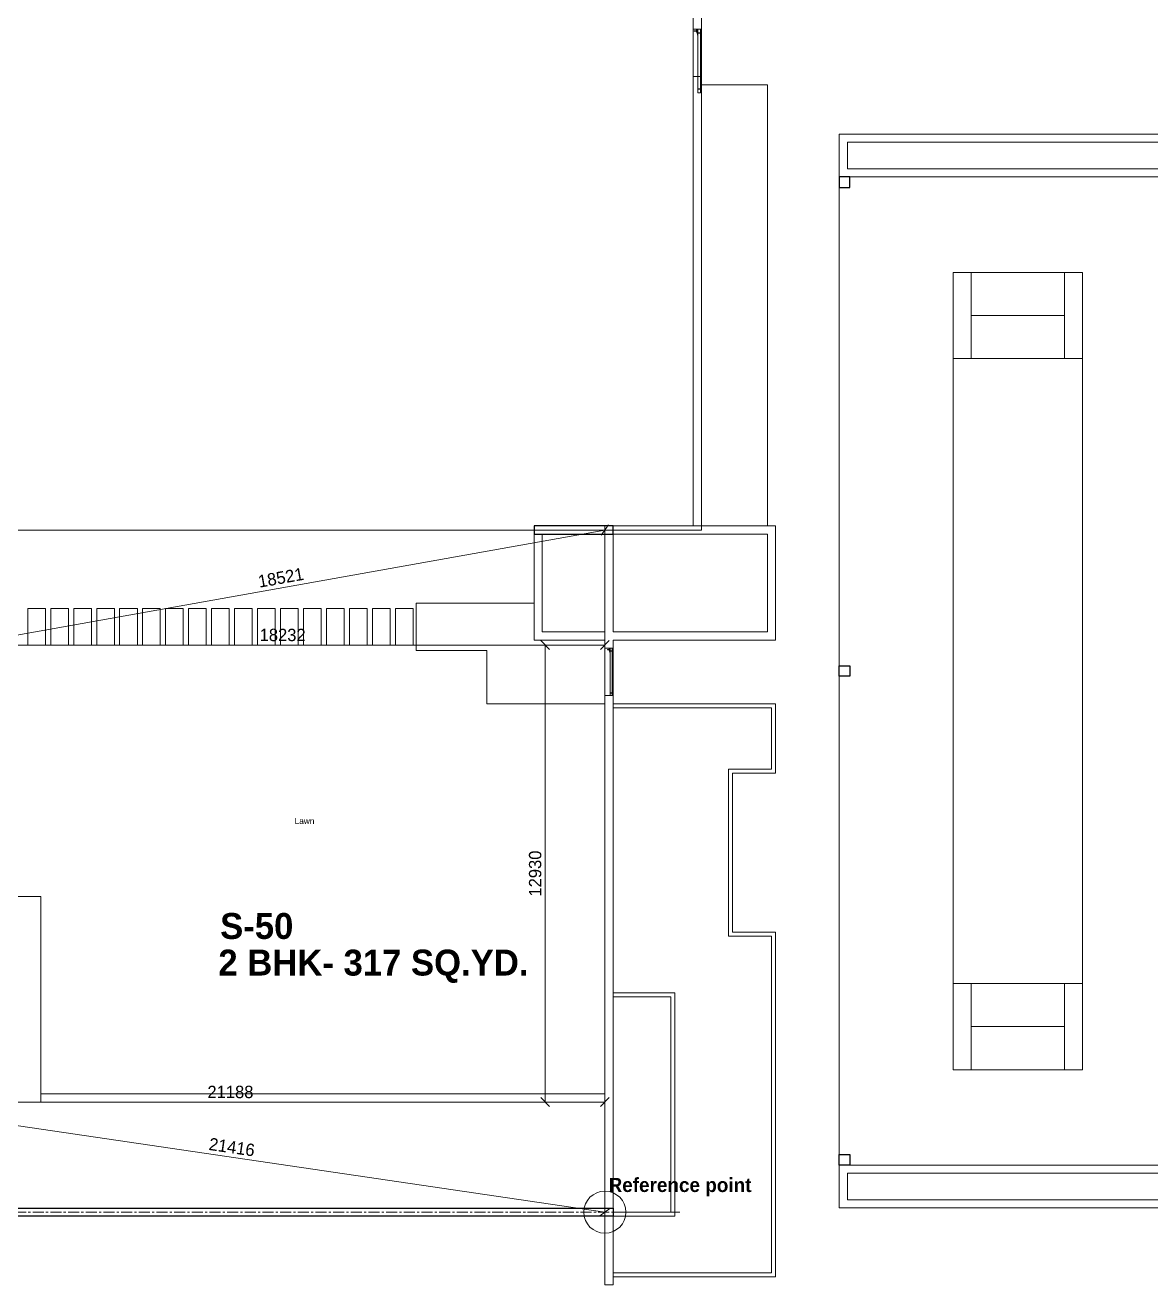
# Model space of a CAD drawing. Header units: metres. Extents: x 5205117 to 5948571, y 646915 to 1143748.
# Drawn here: x 5636055 to 5667906, y 788981 to 824511 of the extents above; entities that cross this region are included whole.
import ezdxf

# ---------------------------------------------------------------- set-up
doc = ezdxf.new("R2010")
doc.units = ezdxf.units.M
doc.header["$MEASUREMENT"] = 0
doc.header["$PDMODE"] = 35
doc.header["$PDSIZE"] = 10
for name, pattern in [('CENTER', [2, 1.25, -0.25, 0.25, -0.25]), ('DASHED', [0.75, 0.5, -0.25]), ('DOT2', [0.125, 0, -0.125])]:
    doc.linetypes.add(name, pattern=pattern)
doc.layers.get('0').update_dxf_attribs({"color": 1, "linetype": 'DASHED', "lineweight": 30})
for name, color, linetype, lineweight in [('A -Text-2', 203, 'Continuous', 0), ('A-Center line', 1, 'CENTER', 9), ('A-Door', 3, 'Continuous', 15), ('A-Elevation 1', 4, 'Continuous', 13), ('A-Elevation 2', 163, 'Continuous', 9), ('A-Elevation 3', 251, 'Continuous', 5), ('A-R.C.C.', 190, 'Continuous', 30), ('dim start point', 10, 'Continuous', 0), ('PLOT', 7, 'Continuous', 5), ('plot 5', 7, 'Continuous', 30), ('road', 7, 'Continuous', 9)]:
    doc.layers.add(name, color=color, linetype=linetype, lineweight=lineweight)
doc.layers.add('A-GF', color=8, linetype='Continuous', lineweight=0, transparency=0.5)
doc.styles.add('CENTURY GOTHIC', font='GOTHIC.TTF')
doc.styles.get("Standard").update_dxf_attribs({"font": 'GOTHIC.TTF'})
doc.dimstyles.get("Standard").update_dxf_attribs({"dimtxt": 2, "dimasz": 1, "dimexe": 0, "dimexo": 0, "dimgap": 0.1, "dimtad": 1, "dimdsep": 46, "dimtxsty": 'Standard', "dimblk": 'OBLIQUE', "dimcen": 0.1, "dimclrd": 256, "dimclre": 256, "dimclrt": 256, "dimadec": 0, "dimazin": 0, "dimtfac": 1, "dimtofl": 0, "dimtmove": 1, "dimatfit": 2, "dimldrblk": 'OPEN90', "dimfxl": 1, "dimtolj": 1, "dimtzin": 0, "dimlwd": -1, "dimlwe": -1, "dimarcsym": 0})

# ---------------------------------------------------------------- blocks, each defined once
blk = doc.blocks.new('A$C7DF671ED')
at = {"layer": 'A-Door'}
for p, q in [((0, 1800), (74, 1800)), ((0, 1738), (0, 1800)), ((74, 1700), (74, 1800)), ((-8, 1699), (-9, 1698)), ((-9, 1698), (-9, 1697)), ((-9, 1697), (-9, 1696)), ((-9, 1696), (-9, 1695)), ((-9, 1695), (-9, 1693)), ((-9, 1693), (-8, 1693)), ((-7, 1700), (-8, 1699)), ((-7, 1698), (-8, 1698)), ((-8, 1698), (-8, 1698)), ((-8, 1698), (-8, 1697)), ((-8, 1697), (-8, 1697)), ((-8, 1697), (-8, 1697)), ((-8, 1697), (-8, 1697)), ((-8, 1697), (-8, 1696)), ((-8, 1696), (-8, 1696)), ((-8, 1696), (-8, 1695)), ((-8, 1696), (-8, 1696)), ((-8, 1696), (-8, 1696)), ((-8, 1696), (-8, 1696)), ((-8, 1695), (-8, 1695)), ((-8, 1695), (-8, 1695)), ((-8, 1695), (-8, 1695)), ((-8, 1695), (-8, 1694)), ((-8, 1694), (-8, 1694)), ((-8, 1694), (-8, 1694)), ((-7, 1694), (-8, 1694)), ((-8, 1693), (-7, 1692)), ((-6, 1700), (-7, 1700)), ((-6, 1699), (-7, 1699)), ((-7, 1699), (-7, 1698)), ((-7, 1698), (-7, 1698)), ((-7, 1698), (-7, 1698)), ((-7, 1698), (-7, 1698)), ((-7, 1698), (-7, 1698)), ((-7, 1694), (-7, 1693)), ((-7, 1694), (-7, 1694)), ((-7, 1693), (-7, 1693)), ((-7, 1693), (-7, 1693)), ((-7, 1693), (-7, 1693)), ((-7, 1693), (-7, 1693)), ((-7, 1693), (-6, 1693)), ((-7, 1692), (-6, 1691)), ((-5, 1700), (-6, 1700)), ((-6, 1699), (-6, 1699)), ((-5, 1699), (-6, 1699)), ((-6, 1699), (-6, 1699)), ((-6, 1699), (-6, 1699)), ((-6, 1699), (-6, 1699)), ((-6, 1693), (-6, 1692)), ((-6, 1693), (-6, 1693)), ((-6, 1693), (-6, 1693)), ((-6, 1693), (-6, 1693)), ((-6, 1692), (-5, 1692)), ((-6, 1691), (-5, 1691)), ((-5, 1738), (0, 1738)), ((-5, 1738), (-5, 1733)), ((-5, 1733), (0, 1733)), ((-5, 1733), (-5, 1723)), ((-5, 1723), (0, 1723)), ((-5, 1723), (-5, 1718)), ((-5, 1718), (0, 1718)), ((-5, 1709), (-5, 1718)), ((-5, 1709), (0, 1709)), ((-5, 1709), (-5, 1700)), ((-5, 1700), (0, 1700)), ((-3, 1700), (-5, 1700)), ((-4, 1699), (-5, 1699)), ((-5, 1699), (-5, 1699)), ((-5, 1699), (-5, 1699)), ((-5, 1699), (-5, 1699)), ((-5, 1692), (-5, 1692)), ((-5, 1692), (-5, 1692)), ((-5, 1692), (-5, 1692)), ((-5, 1692), (-4, 1692)), ((-5, 1691), (-3, 1691)), ((-5, 1691), (-5, 1683)), ((0, 1691), (-5, 1691)), ((0, 1683), (-5, 1683)), ((-5, 1683), (-5, 1674)), ((0, 1674), (-5, 1674)), ((-5, 1674), (-5, 1668)), ((0, 1668), (-5, 1668)), ((-5, 1668), (-5, 1659)), ((0, 1659), (-5, 1659)), ((-5, 1659), (-5, 1654)), ((0, 1654), (-5, 1654)), ((-4, 1699), (-4, 1699)), ((-4, 1699), (-4, 1699)), ((-4, 1699), (-4, 1699)), ((-3, 1699), (-4, 1699)), ((-4, 1699), (-4, 1699)), ((-4, 1692), (-3, 1693)), ((-4, 1692), (-4, 1692)), ((-4, 1692), (-4, 1692)), ((-4, 1692), (-4, 1692)), ((-2, 1700), (-3, 1700)), ((-3, 1699), (-3, 1699)), ((-3, 1699), (-3, 1699)), ((-2, 1698), (-3, 1699)), ((-3, 1699), (-3, 1699)), ((-3, 1699), (-3, 1699)), ((-3, 1693), (-3, 1693)), ((-3, 1693), (-3, 1693)), ((-3, 1693), (-3, 1693)), ((-3, 1693), (-3, 1693)), ((-3, 1693), (-2, 1693)), ((-3, 1691), (-2, 1692)), ((-1, 1699), (-2, 1700)), ((-2, 1697), (-2, 1698)), ((-2, 1698), (-2, 1698)), ((-2, 1698), (-2, 1698)), ((-2, 1698), (-2, 1698)), ((-2, 1698), (-2, 1698)), ((-2, 1698), (-2, 1698)), ((-1, 1697), (-2, 1697)), ((-2, 1694), (-1, 1695)), ((-2, 1693), (-2, 1694)), ((-2, 1694), (-2, 1694)), ((-2, 1694), (-2, 1694)), ((-2, 1694), (-2, 1694)), ((-2, 1694), (-2, 1694)), ((-2, 1692), (-1, 1693)), ((-2, 1693), (-2, 1693)), ((-2, 1693), (-2, 1693)), ((-1, 1698), (-1, 1699)), ((0, 1697), (-1, 1698)), ((-1, 1696), (-1, 1697)), ((-1, 1697), (-1, 1697)), ((-1, 1697), (-1, 1697)), ((-1, 1697), (-1, 1697)), ((-1, 1696), (-1, 1696)), ((-1, 1696), (-1, 1696)), ((-1, 1695), (-1, 1696)), ((-1, 1696), (-1, 1696)), ((-1, 1693), (0, 1695)), ((-1, 1695), (-1, 1695)), ((-1, 1695), (-1, 1695)), ((-1, 1695), (-1, 1695)), ((-1, 1695), (-1, 1695)), ((-1, 1693), (-1, 1693)), ((0, 1738), (0, 1733)), ((0, 1723), (0, 1733)), ((0, 1718), (0, 1723)), ((0, 1709), (0, 1718)), ((0, 1700), (0, 1709)), ((74, 1700), (0, 1700)), ((0, 1696), (0, 1700)), ((0, 1696), (0, 1697)), ((0, 1695), (0, 1696)), ((0, 1693), (0, 1696)), ((0, 1691), (0, 1693)), ((0, 1691), (74, 1691)), ((0, 1683), (0, 1691)), ((0, 1683), (0, 1674)), ((0, 1668), (0, 1674)), ((0, 1659), (0, 1668)), ((0, 1654), (0, 1659)), ((0, 1654), (0, 109)), ((74, 1691), (74, 165)), ((0, 109), (74, 109)), ((0, 0), (0, 100)), ((0, 100), (74, 100)), ((74, 0), (0, 0)), ((81, 165), (74, 165)), ((74, 165), (74, 156)), ((81, 156), (74, 156)), ((74, 118), (74, 156)), ((74, 118), (75, 118)), ((74, 118), (74, 118)), ((74, 118), (74, 118)), ((74, 118), (74, 118)), ((74, 118), (74, 118)), ((74, 118), (74, 118)), ((75, 118), (74, 118)), ((74, 118), (74, 112)), ((81, 112), (74, 112)), ((74, 109), (74, 112)), ((78, 102), (74, 109)), ((74, 109), (74, 109)), ((74, 109), (74, 109)), ((74, 67), (74, 100)), ((74, 67), (79, 67)), ((74, 39), (74, 67)), ((74, 0), (74, 39)), ((74, 39), (79, 39)), ((81, 118), (75, 118)), ((81, 95), (78, 102)), ((82, 113), (79, 118)), ((79, 67), (79, 60)), ((79, 60), (91, 60)), ((79, 48), (79, 56)), ((92, 56), (79, 56)), ((79, 55), (79, 55)), ((79, 55), (79, 55)), ((79, 51), (79, 55)), ((79, 51), (79, 55)), ((79, 55), (79, 55)), ((81, 55), (79, 55)), ((79, 51), (79, 51)), ((79, 51), (79, 51)), ((79, 51), (79, 51)), ((79, 51), (80, 51)), ((93, 48), (79, 48)), ((79, 39), (79, 45)), ((79, 45), (93, 45)), ((80, 51), (81, 51)), ((80, 51), (80, 51)), ((80, 51), (80, 51)), ((81, 165), (81, 156)), ((81, 156), (81, 123)), ((86, 125), (81, 123)), ((81, 123), (81, 118)), ((81, 112), (81, 118)), ((84, 88), (81, 95)), ((81, 55), (82, 55)), ((81, 55), (81, 55)), ((81, 51), (82, 51)), ((81, 51), (81, 51)), ((81, 51), (81, 51)), ((86, 106), (82, 113)), ((82, 55), (83, 55)), ((82, 55), (82, 55)), ((82, 51), (82, 51)), ((82, 51), (83, 51)), ((83, 55), (84, 55)), ((83, 51), (84, 51)), ((87, 81), (84, 88)), ((84, 55), (86, 55)), ((84, 55), (84, 55)), ((84, 51), (86, 51)), ((84, 51), (84, 51)), ((90, 118), (86, 125)), ((89, 99), (86, 106)), ((86, 55), (87, 55)), ((86, 55), (86, 55)), ((86, 51), (86, 51)), ((86, 51), (87, 51)), ((89, 73), (87, 81)), ((87, 55), (88, 55)), ((87, 51), (88, 51)), ((88, 55), (89, 55)), ((88, 55), (88, 55)), ((88, 51), (89, 51)), ((88, 51), (88, 51)), ((92, 91), (89, 99)), ((90, 66), (89, 73)), ((89, 55), (89, 51)), ((89, 55), (90, 55)), ((89, 51), (90, 51)), ((89, 12), (90, 17)), ((89, 12), (90, 8)), ((94, 110), (90, 118)), ((91, 60), (90, 66)), ((90, 55), (91, 55)), ((90, 55), (90, 55)), ((90, 55), (90, 55)), ((91, 51), (90, 51)), ((90, 51), (90, 51)), ((90, 51), (90, 51)), ((90, 17), (92, 20)), ((92, 5), (90, 8)), ((91, 60), (110, 60)), ((91, 55), (91, 55)), ((92, 55), (91, 55)), ((92, 51), (91, 51)), ((91, 51), (91, 51)), ((95, 83), (92, 91)), ((92, 56), (93, 56)), ((92, 55), (92, 56)), ((92, 55), (92, 55)), ((94, 55), (92, 55)), ((92, 55), (92, 55)), ((93, 51), (92, 55)), ((92, 51), (92, 51)), ((93, 51), (92, 51)), ((92, 20), (94, 22)), ((95, 2), (92, 5)), ((93, 56), (94, 56)), ((93, 50), (93, 51)), ((94, 51), (93, 51)), ((93, 48), (93, 50)), ((93, 48), (111, 48)), ((93, 43), (93, 45)), ((93, 45), (112, 45)), ((94, 35), (93, 43)), ((98, 102), (94, 110)), ((94, 56), (95, 56)), ((94, 51), (94, 55)), ((95, 55), (94, 55)), ((94, 55), (94, 55)), ((94, 55), (94, 55)), ((94, 55), (94, 55)), ((95, 51), (94, 51)), ((94, 51), (94, 51)), ((94, 51), (94, 51)), ((94, 51), (94, 51)), ((94, 22), (94, 35)), ((94, 22), (95, 23)), ((94, 17), (94, 22)), ((112, 17), (94, 17)), ((97, 75), (95, 83)), ((95, 56), (96, 56)), ((97, 55), (95, 55)), ((97, 51), (95, 51)), ((95, 23), (98, 25)), ((98, 0), (95, 2)), ((96, 56), (96, 56)), ((96, 56), (96, 56)), ((96, 56), (96, 56)), ((97, 56), (96, 56)), ((99, 68), (97, 75)), ((97, 56), (99, 56)), ((97, 55), (97, 55)), ((98, 55), (97, 55)), ((97, 55), (97, 55)), ((97, 51), (97, 51)), ((98, 51), (97, 51)), ((97, 51), (97, 51)), ((101, 94), (98, 102)), ((98, 55), (98, 55)), ((99, 55), (98, 55)), ((98, 51), (98, 51)), ((98, 51), (99, 51)), ((103, 26), (98, 25)), ((101, 60), (99, 68)), ((99, 56), (99, 56)), ((102, 56), (99, 56)), ((100, 55), (99, 55)), ((99, 51), (100, 51)), ((100, 55), (100, 51)), ((100, 55), (100, 55)), ((100, 55), (100, 55)), ((100, 55), (100, 55)), ((100, 55), (100, 55)), ((100, 55), (111, 55)), ((100, 51), (100, 51)), ((100, 51), (100, 51)), ((100, 51), (100, 51)), ((100, 51), (100, 51)), ((111, 51), (100, 51)), ((104, 86), (101, 94)), ((102, 51), (101, 56)), ((102, 56), (103, 56)), ((102, 48), (102, 51)), ((102, 43), (102, 45)), ((103, 35), (102, 43)), ((103, 56), (111, 56)), ((103, 35), (103, 17)), ((107, 25), (103, 26)), ((107, 78), (104, 86)), ((109, 69), (107, 78)), ((111, 23), (107, 25)), ((107, 0), (111, 2)), ((110, 61), (109, 69)), ((110, 60), (110, 61)), ((110, 60), (163, 60)), ((111, 55), (111, 56)), ((111, 56), (163, 56)), ((113, 55), (111, 55)), ((111, 55), (111, 55)), ((111, 52), (111, 55)), ((111, 51), (111, 52)), ((113, 51), (111, 51)), ((111, 51), (111, 51)), ((111, 48), (111, 51)), ((111, 48), (163, 48)), ((112, 22), (111, 23)), ((111, 2), (114, 5)), ((112, 44), (112, 45)), ((112, 45), (163, 45)), ((112, 35), (112, 44)), ((112, 22), (112, 35)), ((114, 20), (112, 22)), ((112, 21), (112, 22)), ((112, 17), (112, 19)), ((115, 55), (113, 55)), ((115, 51), (113, 51)), ((115, 17), (114, 20)), ((114, 5), (115, 8)), ((115, 55), (115, 55)), ((115, 55), (115, 51)), ((115, 55), (115, 55)), ((115, 55), (115, 55)), ((115, 55), (115, 55)), ((116, 55), (115, 55)), ((115, 51), (115, 51)), ((116, 51), (115, 51)), ((115, 51), (115, 51)), ((115, 51), (115, 51)), ((115, 51), (115, 51)), ((115, 17), (116, 12)), ((115, 8), (116, 12)), ((116, 55), (116, 55)), ((116, 55), (116, 51)), ((116, 55), (116, 55)), ((116, 55), (116, 55)), ((117, 55), (116, 55)), ((116, 51), (116, 51)), ((116, 51), (116, 51)), ((116, 51), (116, 51)), ((117, 51), (116, 51)), ((141, 55), (117, 55)), ((117, 51), (149, 51)), ((141, 55), (141, 55)), ((149, 55), (141, 55)), ((149, 55), (149, 51)), ((153, 55), (149, 55)), ((157, 51), (149, 51)), ((153, 55), (153, 55)), ((157, 55), (153, 55)), ((157, 51), (157, 55)), ((157, 55), (163, 55)), ((157, 51), (163, 51)), ((163, 60), (163, 60)), ((163, 60), (164, 60)), ((163, 60), (163, 60)), ((163, 56), (163, 55)), ((163, 55), (163, 51)), ((163, 55), (166, 55)), ((163, 51), (163, 48)), ((163, 51), (166, 51)), ((163, 45), (163, 45)), ((163, 45), (163, 45)), ((163, 45), (164, 45)), ((164, 60), (164, 59)), ((164, 59), (165, 59)), ((164, 59), (164, 59)), ((164, 45), (165, 46)), ((164, 45), (164, 45)), ((164, 45), (164, 45)), ((165, 59), (165, 59)), ((165, 59), (165, 58)), ((165, 58), (165, 58)), ((165, 58), (165, 58)), ((165, 58), (166, 57)), ((165, 47), (166, 47)), ((165, 46), (165, 47)), ((165, 47), (165, 47)), ((165, 46), (165, 46)), ((165, 46), (165, 46)), ((166, 57), (166, 57)), ((166, 57), (166, 55)), ((166, 55), (166, 51)), ((166, 55), (167, 55)), ((166, 51), (166, 48)), ((166, 51), (167, 51)), ((166, 48), (166, 47)), ((167, 55), (167, 55)), ((167, 55), (167, 51)), ((167, 55), (167, 55)), ((167, 55), (167, 55)), ((171, 55), (167, 55)), ((167, 51), (167, 51)), ((167, 51), (167, 51)), ((167, 51), (167, 51)), ((167, 51), (176, 51)), ((172, 55), (171, 55)), ((172, 55), (173, 55)), ((173, 55), (173, 55)), ((175, 55), (173, 55)), ((176, 55), (175, 55)), ((175, 55), (175, 55)), ((176, 55), (176, 51)), ((178, 55), (176, 55)), ((176, 55), (176, 55)), ((178, 51), (176, 51)), ((178, 55), (179, 55)), ((179, 51), (178, 51)), ((179, 55), (180, 55)), ((180, 51), (179, 51)), ((180, 55), (180, 55)), ((180, 55), (180, 55)), ((180, 55), (181, 55)), ((180, 51), (180, 51)), ((180, 51), (180, 51)), ((181, 51), (180, 51)), ((181, 55), (181, 55)), ((181, 51), (181, 55)), ((181, 51), (181, 51)), ((98, 0), (103, -1)), ((107, 0), (103, -1))]:
    blk.add_line(p, q, dxfattribs=at)
blk = doc.blocks.new('A$Cb086acb0')
at = {"layer": 'A-Elevation 2', "ltscale": 5}
for p, q in [((-3660, 22560), (-3660, 0)), ((0, 22560), (-3660, 22560)), ((-3150, 20120), (-3150, 22560)), ((-510, 20120), (-510, 22560)), ((0, 22560), (0, 0)), ((-510, 21340), (-3150, 21340)), ((0, 20120), (-3660, 20120)), ((0, 2440), (-3660, 2440)), ((-3150, 0), (-3150, 2440)), ((-510, 0), (-510, 2440)), ((-510, 1220), (-3150, 1220)), ((0, 0), (-3660, 0))]:
    blk.add_line(p, q, dxfattribs=at)
blk = doc.blocks.new('A$C25B54C7F')
at = {"layer": 'A-Elevation 1', "ltscale": 5}
blk.add_line((161399, 19318), (161399, 19088), dxfattribs=at)
for points in [[(156599, 21588), (139924, 21588), (139924, 21818), (156599, 21818)], [(194769, 19088), (175454, 19088), (175454, 19318), (194769, 19318)]]:
    blk.add_lwpolyline(points, close=True, dxfattribs=at)
at = {"layer": 'A-Elevation 1', "ltscale": 5, "flags": 128}
blk.add_lwpolyline([(161399, 21818), (161399, 19318), (174114, 19318), (174114, 19088), (161399, 19088), (161399, 16988), (158169, 16988), (158169, 21588), (157939, 21588), (157939, 21818), (158169, 21818)], close=True, dxfattribs=at)
blk.add_lwpolyline([(161169, 21588), (158399, 21588), (158399, 17218), (161169, 17218), (161169, 21588)], dxfattribs=at)
at = {"layer": 'A-Elevation 2'}
for p, q in [((141869, 21818), (141869, 30747)), ((142099, 21818), (142099, 30747)), ((161169, 21818), (161169, 23819)), ((161399, 23819), (161399, 21818))]:
    blk.add_line(p, q, dxfattribs=at)
at = {"layer": 'A-Elevation 2', "ltscale": 5, "flags": 128}
for points in [[(156369, 21588), (156369, 16988), (154404, 16988), (154404, 18203), (149904, 18203), (149904, 16988), (140154, 16988), (140154, 21588)], [(156254, 21588), (156254, 17103), (154519, 17103), (154519, 18318), (149789, 18318), (149789, 17103), (140269, 17103), (140269, 21588)], [(148189, 21588), (148189, 19838), (141869, 19838), (141869, 21588)], [(148074, 21588), (148074, 19953), (141984, 19953), (141984, 21588)]]:
    blk.add_lwpolyline(points, dxfattribs=at)
at = {"layer": 'A-Elevation 3'}
for p, q in [((156599, 21818), (157939, 21818)), ((156599, 21588), (157939, 21588))]:
    blk.add_line(p, q, dxfattribs=at)
at = {"layer": 'A-Elevation 3', "ltscale": 5}
blk.add_line((171274, 15188), (143314, 15188), dxfattribs=at)
at = {"layer": 'A-Elevation 3'}
for points in [[(174114, 19318), (175454, 19318)], [(174114, 19088), (175454, 19088)], [(172484, 4088), (172484, 15188), (171274, 15188), (171274, 5088), (143314, 5088), (143314, 15188), (142104, 15188), (142104, 4088)], [(172254, 4088), (172254, 14958), (171504, 14958), (171504, 4858), (143084, 4858), (143084, 14958), (142334, 14958), (142334, 4088)]]:
    blk.add_lwpolyline(points, dxfattribs=at)
at = {"layer": 'A-Elevation 3', "ltscale": 5}
blk.add_lwpolyline([(173884, 19088), (173884, 17218), (161399, 17218)], dxfattribs=at)
at = {"layer": 'A-R.C.C.', "ltscale": 5}
for points in [[(143314, 14888), (143314, 15188), (143614, 15188), (143614, 14888)], [(157144, 14888), (157144, 15188), (157444, 15188), (157444, 14888)], [(171274, 14888), (171274, 15188), (170974, 15188), (170974, 14888)]]:
    blk.add_lwpolyline(points, close=True, dxfattribs=at)
at = {"ltscale": 5, "xscale": -0.9999999999999997, "rotation": 270}
blk.add_blockref('A$Cb086acb0', (146014, 11968), dxfattribs=at)
at = {"layer": 'A-Door', "xscale": 0.7454238293009519, "yscale": 0.7454238293009519, "zscale": 0.7454238293009519, "rotation": 90}
blk.add_blockref('A$C7DF671ED', (157939, 21613), dxfattribs=at)
at = {"layer": 'A-Door', "rotation": 90}
blk.add_blockref('A$C7DF671ED', (175454, 19113), dxfattribs=at)
blk = doc.blocks.new('_Oblique')
at = {"color": 0, "linetype": 'ByBlock', "lineweight": -2}
blk.add_line((-0.5, -0.5), (0.5, 0.5), dxfattribs=at)
blk = doc.blocks.new('*D710')
at = {"layer": 'Defpoints', "color": 0, "ltscale": 5, "transparency": 16777216}
for p in [(5631270, 794040), (5631270, 794040), (5652458, 790925)]:
    blk.add_point(p, dxfattribs=at)
at = {"layer": 'dim start point', "color": 1, "ltscale": 5, "transparency": 16777216}
blk.add_line((5652458, 790925), (5631270, 794040), dxfattribs=at)
at = {"layer": 'dim start point', "color": 1, "ltscale": 5, "transparency": 16777216, "xscale": 250, "yscale": 250, "zscale": 250}
for p, rotation in [((5631270, 794040), 171.6364325559387), ((5652458, 790925), 351.6364325559387)]:
    blk.add_blockref('_Oblique', p, dxfattribs=dict(at, rotation=rotation))
at = {"layer": 'dim start point', "color": 1, "ltscale": 5, "transparency": 16777216, "insert": (5641905, 792764), "char_height": 350, "attachment_point": 5, "rotation": 351.6364}
blk.add_mtext('\\A1;21416', dxfattribs=at)
blk = doc.blocks.new('_Open90')
at = {"color": 0, "linetype": 'ByBlock', "lineweight": -2}
for p, q in [((0, 0), (-1, 0)), ((-0.5, 0.5), (0, 0)), ((0, 0), (-0.5, -0.5))]:
    blk.add_line(p, q, dxfattribs=at)
blk = doc.blocks.new('*D711')
at = {"layer": 'Defpoints', "color": 0, "ltscale": 5, "transparency": 16777216}
for p in [(5631270, 794155), (5652458, 794155), (5652458, 794040)]:
    blk.add_point(p, dxfattribs=at)
at = {"layer": 'dim start point', "linetype": 'DOT2', "ltscale": 5, "transparency": 16777216}
for p, q in [((5631270, 794155), (5631270, 794040)), ((5652458, 794155), (5652458, 794040))]:
    blk.add_line(p, q, dxfattribs=at)
at = {"layer": 'dim start point', "color": 1, "ltscale": 5, "transparency": 16777216}
blk.add_line((5631270, 794040), (5652458, 794040), dxfattribs=at)
at = {"layer": 'dim start point', "color": 1, "ltscale": 5, "transparency": 16777216, "xscale": 250, "yscale": 250, "zscale": 250, "rotation": 180}
blk.add_blockref('_Oblique', (5631270, 794040), dxfattribs=at)
at = {"layer": 'dim start point', "color": 1, "ltscale": 5, "transparency": 16777216, "xscale": 250, "yscale": 250, "zscale": 250}
blk.add_blockref('_Oblique', (5652458, 794040), dxfattribs=at)
at = {"layer": 'dim start point', "color": 1, "ltscale": 5, "transparency": 16777216, "insert": (5641864, 794324), "char_height": 350, "attachment_point": 5}
blk.add_mtext('\\A1;21188', dxfattribs=at)
blk = doc.blocks.new('*D716')
at = {"layer": 'Defpoints', "color": 0, "ltscale": 5, "transparency": 16777216}
for p in [(5652458, 810223), (5652458, 810223), (5634225, 806970)]:
    blk.add_point(p, dxfattribs=at)
at = {"layer": 'dim start point', "color": 1, "ltscale": 5, "transparency": 16777216}
blk.add_line((5634225, 806970), (5652458, 810223), dxfattribs=at)
at = {"layer": 'dim start point', "linetype": 'DOT2', "ltscale": 5, "transparency": 16777216}
for p, q in [((5652458, 810223), (5652458, 810223)), ((5634225, 806970), (5634225, 806970))]:
    blk.add_line(p, q, dxfattribs=at)
at = {"layer": 'dim start point', "color": 1, "ltscale": 5, "transparency": 16777216, "xscale": 250, "yscale": 250, "zscale": 250}
for p, rotation in [((5652458, 810223), 10.11566904998842), ((5634225, 806970), 190.1156690499884)]:
    blk.add_blockref('_Oblique', p, dxfattribs=dict(at, rotation=rotation))
at = {"layer": 'dim start point', "color": 1, "ltscale": 5, "transparency": 16777216, "insert": (5643292, 808876), "char_height": 350, "attachment_point": 5, "rotation": 10.1157}
blk.add_mtext('\\A1;18521', dxfattribs=at)
blk = doc.blocks.new('*D720')
at = {"layer": 'Defpoints', "color": 0, "ltscale": 5, "transparency": 16777216}
for p in [(5652457, 806970), (5634225, 806670), (5652457, 806670)]:
    blk.add_point(p, dxfattribs=at)
at = {"layer": 'dim start point', "linetype": 'DOT2', "ltscale": 5, "transparency": 16777216}
for p, q in [((5634225, 806670), (5634225, 806970)), ((5652457, 806670), (5652457, 806970))]:
    blk.add_line(p, q, dxfattribs=at)
at = {"layer": 'dim start point', "color": 1, "ltscale": 5, "transparency": 16777216}
blk.add_line((5634225, 806970), (5652457, 806970), dxfattribs=at)
at = {"layer": 'dim start point', "color": 1, "ltscale": 5, "transparency": 16777216, "xscale": 250, "yscale": 250, "zscale": 250, "rotation": 180}
blk.add_blockref('_Oblique', (5634225, 806970), dxfattribs=at)
at = {"layer": 'dim start point', "color": 1, "ltscale": 5, "transparency": 16777216, "xscale": 250, "yscale": 250, "zscale": 250}
blk.add_blockref('_Oblique', (5652457, 806970), dxfattribs=at)
at = {"layer": 'dim start point', "color": 1, "ltscale": 5, "transparency": 16777216, "insert": (5643341, 807254), "char_height": 350, "attachment_point": 5}
blk.add_mtext('\\A1;18232', dxfattribs=at)
blk = doc.blocks.new('*D724')
at = {"layer": 'Defpoints', "color": 0, "ltscale": 5, "transparency": 16777216}
for p in [(5645480, 806970), (5650771, 806970), (5645756, 794040)]:
    blk.add_point(p, dxfattribs=at)
at = {"layer": 'dim start point', "linetype": 'DOT2', "ltscale": 5, "transparency": 16777216}
for p, q in [((5645480, 806970), (5650771, 806970)), ((5645756, 794040), (5650771, 794040))]:
    blk.add_line(p, q, dxfattribs=at)
at = {"layer": 'dim start point', "color": 1, "ltscale": 5, "transparency": 16777216}
blk.add_line((5650771, 794040), (5650771, 806970), dxfattribs=at)
at = {"layer": 'dim start point', "color": 1, "ltscale": 5, "transparency": 16777216, "xscale": 250, "yscale": 250, "zscale": 250}
for p, rotation in [((5650771, 806970), 90), ((5650771, 794040), 270)]:
    blk.add_blockref('_Oblique', p, dxfattribs=dict(at, rotation=rotation))
at = {"layer": 'dim start point', "color": 1, "ltscale": 5, "transparency": 16777216, "insert": (5650487, 800505), "char_height": 350, "attachment_point": 5, "rotation": 90}
blk.add_mtext('\\A1;12930', dxfattribs=at)

msp = doc.modelspace()

# ---------------------------------------------------------------- linework, layer by layer
at = {"layer": 'A-Center line', "ltscale": 250}
for p, q in [((5604270.5, 810223.2), (5654615, 810223.2)), ((5604270.5, 790925.3), (5654615, 790925.3))]:
    msp.add_line(p, q, dxfattribs=at)
at = {"layer": 'A-GF', "ltscale": 10}
for p, q in [((5650457, 807111.3), (5652457, 807111.3)), ((5636495.1, 794270.3), (5652457, 794270.3)), ((5636495.1, 794040.3), (5652457, 794040.3))]:
    msp.add_line(p, q, dxfattribs=at)
for points in [[(5650457, 810110.3), (5650457, 807111.3), (5652457, 807111.3)], [(5650688.1, 810110.3), (5650688.1, 807342.4), (5652457, 807342.4)], [(5632495.1, 794040.3), (5636495.1, 794040.3), (5636495.1, 799860.3), (5635495.1, 799860.3), (5635495.1, 806970.3), (5634225.1, 806970.3)]]:
    msp.add_lwpolyline(points, dxfattribs=at)
for points in [[(5636130.1, 806970.3), (5636630.1, 806970.3), (5636630.1, 808006.4), (5636130.1, 808006.4)], [(5636780.1, 806970.3), (5637280.1, 806970.3), (5637280.1, 808006.4), (5636780.1, 808006.4)], [(5637430.1, 806970.3), (5637930.1, 806970.3), (5637930.1, 808006.4), (5637430.1, 808006.4)], [(5638080.1, 806970.3), (5638580.1, 806970.3), (5638580.1, 808006.4), (5638080.1, 808006.4)], [(5638730.1, 806970.3), (5639230.1, 806970.3), (5639230.1, 808006.4), (5638730.1, 808006.4)], [(5639380.1, 806970.3), (5639880.1, 806970.3), (5639880.1, 808006.4), (5639380.1, 808006.4)], [(5640030.1, 806970.3), (5640530.1, 806970.3), (5640530.1, 808006.4), (5640030.1, 808006.4)], [(5640680.1, 806970.3), (5641180.1, 806970.3), (5641180.1, 808006.4), (5640680.1, 808006.4)], [(5641330.1, 806970.3), (5641830.1, 806970.3), (5641830.1, 808006.4), (5641330.1, 808006.4)], [(5641980.1, 806970.3), (5642480.1, 806970.3), (5642480.1, 808006.4), (5641980.1, 808006.4)], [(5642630.1, 806970.3), (5643130.1, 806970.3), (5643130.1, 808006.4), (5642630.1, 808006.4)], [(5643280.1, 806970.3), (5643780.1, 806970.3), (5643780.1, 808006.4), (5643280.1, 808006.4)], [(5643930.1, 806970.3), (5644430.1, 806970.3), (5644430.1, 808006.4), (5643930.1, 808006.4)], [(5644580.1, 806970.3), (5645080.1, 806970.3), (5645080.1, 808006.4), (5644580.1, 808006.4)], [(5645230.1, 806970.3), (5645730.1, 806970.3), (5645730.1, 808006.4), (5645230.1, 808006.4)], [(5645880.1, 806970.3), (5646380.1, 806970.3), (5646380.1, 808006.4), (5645880.1, 808006.4)], [(5646530.1, 806970.3), (5647030.1, 806970.3), (5647030.1, 808006.4), (5646530.1, 808006.4)], [(5650457, 805311.3), (5649117, 805311.3), (5649117, 806818.3), (5647117, 806818.3), (5647117, 808158.3), (5649117, 808158.3), (5650457, 808158.3), (5650457, 807111.3), (5652457, 807111.3), (5652457, 805311.3)]]:
    msp.add_lwpolyline(points, close=True, dxfattribs=at)
at = {"layer": 'dim start point', "color": 1}
msp.add_circle((5652458.1, 790925.3, -19.9), 596.2, dxfattribs=at)
at = {"layer": 'PLOT', "ltscale": 0.5}
msp.add_line((5604824.1, 810225.3), (5652688.1, 810225.3), dxfattribs=at)
at = {"layer": 'plot 5'}
msp.add_lwpolyline([(5650457, 810110.3), (5652688.1, 810110.3), (5652688.1, 810340.3), (5650457, 810340.3)], close=True, dxfattribs=at)
msp.add_lwpolyline([(5605055.1, 791040.3), (5652688.1, 791040.3), (5652688.1, 790810.3), (5604824.1, 790810.3), (5604824.1, 791040.3), (5604824.1, 793518.9), (5605055.1, 793518.9), (5605055.1, 791040.3)], dxfattribs=at)
at = {"layer": 'road', "ltscale": 0.5}
msp.add_line((5655188.1, 810225.3), (5655188.1, 848825.3), dxfattribs=at)
msp.add_lwpolyline([(5655188.1, 810225.3), (5652688.1, 810225.3)], dxfattribs=at)

# ---------------------------------------------------------------- block references
at = {"ltscale": 5, "rotation": 90}
msp.add_blockref('A$C25B54C7F', (5674276.1, 648941.7), dxfattribs=at)

# ---------------------------------------------------------------- texts
at = {"layer": 'A -Text-2', "char_height": 800, "width": 20390.398, "attachment_point": 5, "style": 'CENTURY GOTHIC'}
for s, insert in [('{\\fCentury Gothic|b1|i0|c0|p34;\\H0.91667x;S-50}', (5642608.8, 799016.9)), ('{\\fCentury Gothic|b1|i0|c0|p34;\\H0.91667x;2 BHK- 317 SQ.YD.}', (5645909.3, 797881.9))]:
    msp.add_mtext(s, dxfattribs=dict(at, insert=insert))
at = {"layer": 'A-GF', "ltscale": 10, "insert": (5643960.4, 801993.3), "char_height": 175, "width": 4889.194, "attachment_point": 5, "style": 'CENTURY GOTHIC'}
msp.add_mtext('\\pxqc;Lawn', dxfattribs=at)
at = {"layer": 'dim start point', "insert": (5652562.7, 791375), "char_height": 400, "width": 20351.475, "attachment_point": 7, "rotation": 359.98579, "style": 'CENTURY GOTHIC'}
msp.add_mtext('{\\fCentury Gothic|b1|i0|c0|p34;\\C1;Reference point }', dxfattribs=at)

# ---------------------------------------------------------------- dimensions: what is measured, and where the dimension line sits
at = {"layer": 'dim start point', "color": 12, "ltscale": 5}
for p1, p2, picture, middle in [((5634225.1, 806970.3), (5652458.1, 810223.2), '*D716', (5643291.8, 808876.1)), ((5652458.1, 790925.3), (5631270.1, 794040.3), '*D710', (5641905.4, 792763.6))]:
    dim = msp.add_aligned_dim(p1=p1, p2=p2, distance=0, dimstyle='Standard', override={"dimtxt": 350, "dimasz": 250, "dimgap": 100, "dimdec": 0, "dimclrd": 1, "dimclrt": 1, "dimtdec": 0, "dimfxl": 0.1}, dxfattribs=at)
    dim.commit()
    dim.dimension.update_dxf_attribs({"geometry": picture, "text_midpoint": middle})
for base, p1, p2, picture, middle in [((5652457, 806970.3), (5634225.1, 806670.3), (5652457, 806670.3), '*D720', (5643341.1, 807254.1)), ((5652458.1, 794040.3), (5631270.1, 794155.3), (5652458.1, 794155.3), '*D711', (5641864.1, 794324.1))]:
    dim = msp.add_linear_dim(base=base, p1=p1, p2=p2, dimstyle='Standard', override={"dimtxt": 350, "dimasz": 250, "dimgap": 100, "dimdec": 0, "dimclrd": 1, "dimclrt": 1, "dimtdec": 0, "dimfxl": 0.1}, dxfattribs=at)
    dim.commit()
    dim.dimension.update_dxf_attribs({"geometry": picture, "text_midpoint": middle})
dim = msp.add_linear_dim(base=(5650771.2, 806970.3), p1=(5645756.1, 794040.3), p2=(5645480.1, 806970.3), angle=90, dimstyle='Standard', override={"dimtxt": 350, "dimasz": 250, "dimgap": 100, "dimdec": 0, "dimclrd": 1, "dimclrt": 1, "dimtdec": 0, "dimfxl": 0.1}, dxfattribs=at)
dim.commit()
dim.dimension.update_dxf_attribs({"geometry": '*D724', "text_midpoint": (5650487.4, 800505.3)})

doc.saveas('drawing.dxf')
